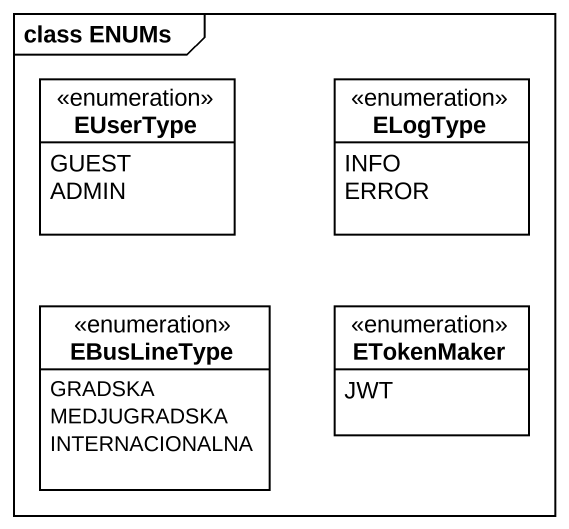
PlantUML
@startuml
mainframe class ENUMs
hide circle
hide empty members
enum EUserType {
  GUEST
  ADMIN
}
enum ELogType {
  INFO
  ERROR
}
enum EBusLineType {
  GRADSKA
  MEDJUGRADSKA
  INTERNACIONALNA
}
enum ETokenMaker {
  JWT
}
@enduml
